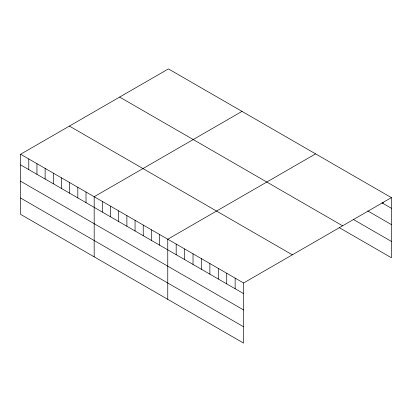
<?xml version="1.0" encoding="UTF-8"?>
<svg xmlns="http://www.w3.org/2000/svg" width="412" height="412" viewBox="0 0 412 412"><rect width="100%" height="100%" fill="white"/><g stroke="black" fill="none" stroke-linecap="round" stroke-linejoin="round"><path stroke-width="0.62" d="M20.6 154.253L243.569 282.987L243.569 343.093L20.6 214.364L20.6 154.253L168.431 68.907L391.4 197.636L391.4 257.747L339.282 227.656M242.009 111.384L94.178 196.735L94.178 256.846M315.592 153.867L167.761 239.218L167.761 299.328M243.569 282.987L391.4 197.636M381.924 202.792L391.4 208.266M367.71 210.913L391.4 224.592M353.496 219.534L391.4 241.417M119.645 97.072L342.614 225.802M69.386 126.087L292.355 254.822M20.6 164.882L243.569 293.612M20.6 181.213L243.569 309.942M20.6 198.038L243.569 326.767M382.975 202.153L382.975 203.399M235.144 278.121L235.144 288.75M226.724 273.259L226.724 283.889M218.298 268.397L218.298 279.022M209.878 263.531L209.878 274.16M201.453 258.669L201.453 269.299M193.027 253.807L193.027 264.437M184.607 248.941L184.607 259.57M176.182 244.079L176.182 254.709M159.583 234.495L159.583 245.125M151.41 229.778L151.41 240.407M143.232 225.055L143.232 235.685M135.059 220.338L135.059 230.967M126.881 215.615L126.881 226.245M118.707 210.898L118.707 221.522M110.529 206.175L110.529 216.805M102.356 201.458L102.356 212.082M86.005 192.018L86.005 202.642M77.827 187.295L77.827 197.925M69.654 182.578L69.654 193.202M61.476 177.855L61.476 188.485M53.303 173.138L53.303 183.762M45.124 168.415L45.124 179.045M36.951 163.698L36.951 174.322M28.773 158.975L28.773 169.605"/></g></svg>
